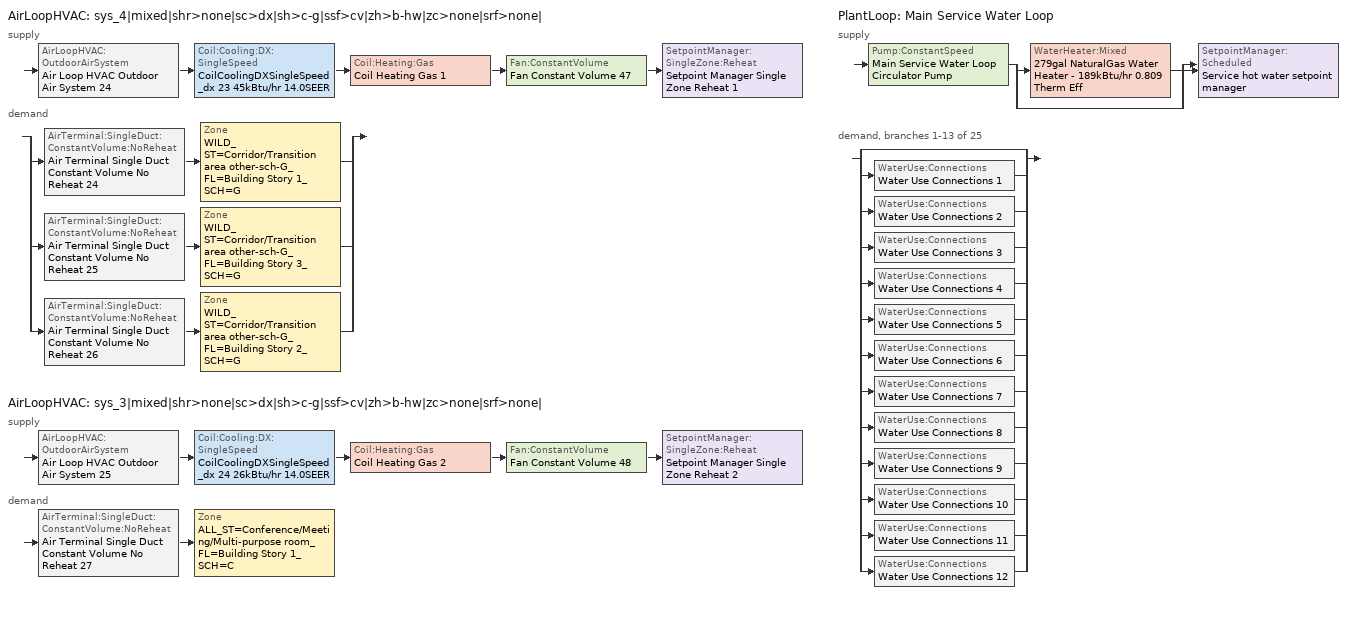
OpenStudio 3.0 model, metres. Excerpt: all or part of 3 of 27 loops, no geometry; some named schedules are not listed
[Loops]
AirLoopHVAC 'sys_4|mixed|shr>none|sc>dx|sh>c-g|ssf>cv|zh>b-hw|zc>none|srf>none|'
 supply: AirLoopHVAC:OutdoorAirSystem 'Air Loop HVAC Outdoor Air System 24' > Coil:Cooling:DX:SingleSpeed 'CoilCoolingDXSingleSpeed_dx 23 45kBtu/hr 14.0SEER' > Coil:Heating:Gas 'Coil Heating Gas 1' > Fan:ConstantVolume 'Fan Constant Volume 47' > SetpointManager:SingleZone:Reheat 'Setpoint Manager Single Zone Reheat 1'
 demand: split
  | AirTerminal:SingleDuct:ConstantVolume:NoReheat 'Air Terminal Single Duct Constant Volume No Reheat 24' > Zone 'WILD_ST=Corridor/Transition area other-sch-G_FL=Building Story 1_SCH=G'
  | AirTerminal:SingleDuct:ConstantVolume:NoReheat 'Air Terminal Single Duct Constant Volume No Reheat 25' > Zone 'WILD_ST=Corridor/Transition area other-sch-G_FL=Building Story 3_SCH=G'
  | AirTerminal:SingleDuct:ConstantVolume:NoReheat 'Air Terminal Single Duct Constant Volume No Reheat 26' > Zone 'WILD_ST=Corridor/Transition area other-sch-G_FL=Building Story 2_SCH=G'
AirLoopHVAC 'sys_3|mixed|shr>none|sc>dx|sh>c-g|ssf>cv|zh>b-hw|zc>none|srf>none|'
 supply: AirLoopHVAC:OutdoorAirSystem 'Air Loop HVAC Outdoor Air System 25' > Coil:Cooling:DX:SingleSpeed 'CoilCoolingDXSingleSpeed_dx 24 26kBtu/hr 14.0SEER' > Coil:Heating:Gas 'Coil Heating Gas 2' > Fan:ConstantVolume 'Fan Constant Volume 48' > SetpointManager:SingleZone:Reheat 'Setpoint Manager Single Zone Reheat 2'
 demand: AirTerminal:SingleDuct:ConstantVolume:NoReheat 'Air Terminal Single Duct Constant Volume No Reheat 27' > Zone 'ALL_ST=Conference/Meeting/Multi-purpose room_FL=Building Story 1_SCH=C'
PlantLoop 'Main Service Water Loop'
 supply: Pump:ConstantSpeed 'Main Service Water Loop Circulator Pump' > split
  | WaterHeater:Mixed '279gal NaturalGas Water Heater - 189kBtu/hr 0.809 Therm Eff'
  | bypass
  join > SetpointManager:Scheduled 'Service hot water setpoint manager'
 demand, branches 1-13 of 25: split
  | bypass
  | WaterUse:Connections 'Water Use Connections 1'
  | WaterUse:Connections 'Water Use Connections 2'
  | WaterUse:Connections 'Water Use Connections 3'
  | WaterUse:Connections 'Water Use Connections 4'
  | WaterUse:Connections 'Water Use Connections 5'
  | WaterUse:Connections 'Water Use Connections 6'
  | WaterUse:Connections 'Water Use Connections 7'
  | WaterUse:Connections 'Water Use Connections 8'
  | WaterUse:Connections 'Water Use Connections 9'
  | WaterUse:Connections 'Water Use Connections 10'
  | WaterUse:Connections 'Water Use Connections 11'
  | WaterUse:Connections 'Water Use Connections 12'
[Sizing:Zone] Zone Cooling Design Supply Air Temperature Input Method=SupplyAirTemperature; Zone Cooling Design Supply Air Temperature {C}=13; Zone Cooling Design Supply Air Temperature Difference {deltaC}=11.11; Zone Heating Design Supply Air Temperature Input Method=SupplyAirTemperature; Zone Heating Design Supply Air Temperature {C}=43; Zone Heating Design Supply Air Temperature Difference {deltaC}=11.11; Zone Cooling Design Supply Air Humidity Ratio {kg-H2O/kg-air}=0.0085; Zone Heating Design Supply Air Humidity Ratio {kg-H2O/kg-air}=0.008; Zone Heating Sizing Factor=1.3; Zone Cooling Sizing Factor=1.1; Cooling Design Air Flow Method=DesignDay; Heating Design Air Flow Method=DesignDay; Account for Dedicated Outdoor Air System=No; Dedicated Outdoor Air System Control Strategy=NeutralSupplyAir; Dedicated Outdoor Air Low Setpoint Temperature for Design {C}=autosize; Dedicated Outdoor Air High Setpoint Temperature for Design {C}=autosize
ALL_ST=Conference/Meeting/Multi-purpose room_FL=Building Story 1_SCH=C; WILD_ST=Corridor/Transition area other-sch-G_FL=Building Story 1_SCH=G; WILD_ST=Corridor/Transition area other-sch-G_FL=Building Story 3_SCH=G; WILD_ST=Corridor/Transition area other-sch-G_FL=Building Story 2_SCH=G
[Zone equipment]
ALL_ST=Conference/Meeting/Multi-purpose room_FL=Building Story 1_SCH=C: Air Terminal Single Duct Constant Volume No Reheat 27, Zone HVAC Baseboard Convective Water 27
WILD_ST=Corridor/Transition area other-sch-G_FL=Building Story 1_SCH=G: Air Terminal Single Duct Constant Volume No Reheat 24, Zone HVAC Baseboard Convective Water 24
WILD_ST=Corridor/Transition area other-sch-G_FL=Building Story 3_SCH=G: Air Terminal Single Duct Constant Volume No Reheat 25, Zone HVAC Baseboard Convective Water 25
WILD_ST=Corridor/Transition area other-sch-G_FL=Building Story 2_SCH=G: Air Terminal Single Duct Constant Volume No Reheat 26, Zone HVAC Baseboard Convective Water 26
[PlantLoop]
Main Service Water Loop: Glycol Concentration=0; Maximum Loop Temperature {C}=60; Minimum Loop Temperature {C}=10; Plant Loop Volume {m3}=Autocalculate; Load Distribution Scheme=Optimal
[Sizing:Plant]
Main Service Water Loop: Loop Type=Heating; Design Loop Exit Temperature {C}=60; Loop Design Temperature Difference {deltaC}=5; Sizing Option=NonCoincident; Zone Timesteps in Averaging Window=1; Coincident Sizing Factor Mode=None
[AirLoopHVAC] Design Supply Air Flow Rate {m3/s}=AutoSize
Name | Availability Schedule
sys_4|mixed|shr>none|sc>dx|sh>c-g|ssf>cv|zh>b-hw|zc>none|srf>none| | sys_4|mixed|shr>none|sc>dx|sh>c-g|ssf>cv|zh>b-hw|zc>none|srf>none| Occ Sch
sys_3|mixed|shr>none|sc>dx|sh>c-g|ssf>cv|zh>b-hw|zc>none|srf>none| | sys_3|mixed|shr>none|sc>dx|sh>c-g|ssf>cv|zh>b-hw|zc>none|srf>none| Occ Sch
[Sizing:System] Type of Load to Size On=Sensible; Design Outdoor Air Flow Rate {m3/s}=Autosize; Central Heating Maximum System Air Flow Ratio=1; Preheat Design Temperature {C}=7; Preheat Design Humidity Ratio {kg-H2O/kg-Air}=0.008; Precool Design Temperature {C}=13; Precool Design Humidity Ratio {kg-H2O/kg-Air}=0.008; Central Cooling Design Supply Air Temperature {C}=13; Central Heating Design Supply Air Temperature {C}=43; Sizing Option=NonCoincident; 100% Outdoor Air in Cooling=No; 100% Outdoor Air in Heating=No; Central Cooling Design Supply Air Humidity Ratio {kg-H2O/kg-Air}=0.0085; Central Heating Design Supply Air Humidity Ratio {kg-H2O/kg-Air}=0.008; Cooling Design Air Flow Method=DesignDay; Cooling Design Air Flow Rate {m3/s}=0; Heating Design Air Flow Method=DesignDay; Heating Design Air Flow Rate {m3/s}=0; System Outdoor Air Method=ZoneSum; Zone Maximum Outdoor Air Fraction=1; Cooling Supply Air Flow Rate Per Floor Area {m3/s-m2}=0.00996765; Cooling Fraction of Autosized Cooling Supply Air Flow Rate=1; Cooling Supply Air Flow Rate Per Unit Cooling Capacity {m3/s-W}=3.94755e-05; Heating Supply Air Flow Rate Per Floor Area {m3/s-m2}=0.00996765; Heating Fraction of Autosized Heating Supply Air Flow Rate=1; Heating Fraction of Autosized Cooling Supply Air Flow Rate=1; Heating Supply Air Flow Rate Per Unit Heating Capacity {m3/s-W}=3.15882e-05; Cooling Design Capacity Method=CoolingDesignCapacity; Cooling Design Capacity {W}=autosize; Cooling Design Capacity Per Floor Area {W/m2}=234.7; Fraction of Autosized Cooling Design Capacity=1; Heating Design Capacity Method=HeatingDesignCapacity; Heating Design Capacity {W}=autosize; Heating Design Capacity Per Floor Area {W/m2}=157; Fraction of Autosized Heating Design Capacity=1; Central Cooling Capacity Control Method=OnOff
sys_4|mixed|shr>none|sc>dx|sh>c-g|ssf>cv|zh>b-hw|zc>none|srf>none|; sys_3|mixed|shr>none|sc>dx|sh>c-g|ssf>cv|zh>b-hw|zc>none|srf>none|
[Fan:ConstantVolume] Availability Schedule=Always On Discrete; Fan Total Efficiency=0.39975; Pressure Rise {Pa}=640; Maximum Flow Rate {m3/s}=AutoSize; Motor Efficiency=0.615
Fan Constant Volume 47; Fan Constant Volume 48
[Coil:Cooling:DX:SingleSpeed] Availability Schedule=Always On Discrete; Rated Total Cooling Capacity {W}=autosize; Rated Sensible Heat Ratio=autosize; Rated COP {W/W}=4.11713; Rated Air Flow Rate {m3/s}=autosize; Rated Evaporator Fan Power Per Volume Flow Rate {W/(m3/s)}=773.3; Total Cooling Capacity Function of Temperature Curve=DXCOOL-NECB2011-REF-CAPFT; Total Cooling Capacity Function of Flow Fraction Curve=DXCOOL-NECB2011-REF-CAPFFLOW; Energy Input Ratio Function of Temperature Curve=DXCOOL-NECB2011-REF-COOLEIRFT; Energy Input Ratio Function of Flow Fraction Curve=DXCOOL-NECB2011-REF-COOLEIRFFLOW; Part Load Fraction Correlation Curve=DXCOOL-NECB2011-REF-COOLPLFFPLR; Minimum Outdoor Dry-Bulb Temperature for Compressor Operation {C}=-25; Condenser Type=AirCooled; Evaporative Condenser Effectiveness=0; Evaporative Condenser Air Flow Rate {m3/s}=Autosize; Evaporative Condenser Pump Rated Power Consumption {W}=Autosize; Crankcase Heater Capacity {W}=0; Maximum Outdoor Dry-Bulb Temperature for Crankcase Heater Operation {C}=0; Basin Heater Capacity {W/K}=0; Basin Heater Setpoint Temperature {C}=10
CoilCoolingDXSingleSpeed_dx 23 45kBtu/hr 14.0SEER; CoilCoolingDXSingleSpeed_dx 24 26kBtu/hr 14.0SEER
[Controller:OutdoorAir] Minimum Outdoor Air Flow Rate {m3/s}=autosize; Maximum Outdoor Air Flow Rate {m3/s}=Autosize; Economizer Control Type=NoEconomizer; Economizer Control Action Type=ModulateFlow; Economizer Maximum Limit Dry-Bulb Temperature {C}=28; Economizer Maximum Limit Enthalpy {J/kg}=64000; Economizer Minimum Limit Dry-Bulb Temperature {C}=-100; Lockout Type=NoLockout; Minimum Limit Type=FixedMinimum; High Humidity Control=No; Heat Recovery Bypass Control Type=BypassWhenWithinEconomizerLimits
Name | Minimum Outdoor Air Schedule | Controller Mechanical Ventilation
Controller Outdoor Air 24 | sys_4|mixed|shr>none|sc>dx|sh>c-g|ssf>cv|zh>b-hw|zc>none|srf>none| Occ Sch | Controller Mechanical Ventilation 24
Controller Outdoor Air 25 | sys_3|mixed|shr>none|sc>dx|sh>c-g|ssf>cv|zh>b-hw|zc>none|srf>none| Occ Sch | Controller Mechanical Ventilation 25
[Controller:MechanicalVentilation] Availability Schedule=Always On Discrete; System Outdoor Air Method=ZoneSum
Controller Mechanical Ventilation 24; Controller Mechanical Ventilation 25
[AirLoopHVAC:OutdoorAirSystem]
Name | Controller
Air Loop HVAC Outdoor Air System 24 | Controller Outdoor Air 24
Air Loop HVAC Outdoor Air System 25 | Controller Outdoor Air 25
[SetpointManager:Scheduled]
Service hot water setpoint manager: Control Variable=Temperature; Schedule=Service Water Loop Temp - 140F
[AirTerminal:SingleDuct:ConstantVolume:NoReheat] Availability Schedule=Always On Discrete; Maximum Air Flow Rate {m3/s}=AutoSize
Air Terminal Single Duct Constant Volume No Reheat 24; Air Terminal Single Duct Constant Volume No Reheat 25; Air Terminal Single Duct Constant Volume No Reheat 26; Air Terminal Single Duct Constant Volume No Reheat 27
[Coil:Heating:Gas] Availability Schedule=Always On Discrete; Gas Burner Efficiency=0.924; Nominal Capacity {W}=AutoSize; Parasitic Electric Load {W}=0; Part Load Fraction Correlation Curve=FURNACE-EFFPLR-NECB2011; Parasitic Gas Load {W}=0
Coil Heating Gas 1; Coil Heating Gas 2
[SetpointManager:SingleZone:Reheat] Minimum Supply Air Temperature {C}=13; Maximum Supply Air Temperature {C}=43
Name | Control Zone
Setpoint Manager Single Zone Reheat 1 | WILD_ST=Corridor/Transition area other-sch-G_FL=Building Story 1_SCH=G
Setpoint Manager Single Zone Reheat 2 | ALL_ST=Conference/Meeting/Multi-purpose room_FL=Building Story 1_SCH=C
[Pump:ConstantSpeed]
Main Service Water Loop Circulator Pump: Rated Flow Rate {m3/s}=autosize; Rated Pump Head {Pa}=156183; Rated Power Consumption {W}=autosize; Motor Efficiency=0.7; Fraction of Motor Inefficiencies to Fluid Stream=0; Pump Control Type=Intermittent; Design Power Sizing Method=PowerPerFlowPerPressure; Design Electric Power per Unit Flow Rate {W/(m3/s)}=348701.1; Design Shaft Power per Unit Flow Rate per Unit Head {W-s/m3-Pa}=1.28205
[WaterHeater:Mixed]
279gal NaturalGas Water Heater - 189kBtu/hr 0.809 Therm Eff: Tank Volume {m3}=1.05756; Setpoint Temperature Schedule=Service Water Loop Temp - 140F; Deadband Temperature Difference {deltaC}=2; Maximum Temperature Limit {C}=60; Heater Control Type=Cycle; Heater Maximum Capacity {W}=55257.3; Heater Fuel Type=NaturalGas; Heater Thermal Efficiency=0.808801; Part Load Factor Curve=SWH-EFFFPLR-NECB2011; Off Cycle Parasitic Fuel Consumption Rate {W}=100.559; Off Cycle Parasitic Fuel Type=NaturalGas; Off Cycle Parasitic Heat Fraction to Tank=0.8; On Cycle Parasitic Fuel Consumption Rate {W}=100.559; On Cycle Parasitic Fuel Type=NaturalGas; On Cycle Parasitic Heat Fraction to Tank=0; Ambient Temperature Indicator=Schedule; Ambient Temperature Schedule=Water Heater Ambient Temp Schedule - 70f; Off Cycle Loss Coefficient to Ambient Temperature {W/K}=12.5056; On Cycle Loss Coefficient to Ambient Temperature {W/K}=12.5056; Use Side Effectiveness=1; Source Side Effectiveness=1; Use Side Design Flow Rate {m3/s}=autosize; Source Side Design Flow Rate {m3/s}=autosize; Indirect Water Heating Recovery Time {hr}=1.5; Source Side Flow Control Mode=IndirectHeatPrimarySetpoint
[WaterUse:Connections]
Name | Water Use Equipment Name 1
Water Use Connections 1 | G n1 apartment Service Water Use 0.15gal/min
Water Use Connections 2 | G n2 apartment Service Water Use 0.15gal/min
Water Use Connections 3 | G ne apartment Service Water Use 0.15gal/min
Water Use Connections 4 | G nw apartment Service Water Use 0.15gal/min
Water Use Connections 5 | G s1 apartment Service Water Use 0.15gal/min
Water Use Connections 6 | G s2 apartment Service Water Use 0.15gal/min
Water Use Connections 7 | G sw apartment Service Water Use 0.15gal/min
Water Use Connections 8 | M n1 apartment Service Water Use 0.15gal/min
Water Use Connections 9 | M n2 apartment Service Water Use 0.15gal/min
Water Use Connections 10 | M ne apartment Service Water Use 0.15gal/min
Water Use Connections 11 | M nw apartment Service Water Use 0.15gal/min
Water Use Connections 12 | M s1 apartment Service Water Use 0.15gal/min
[WaterUse:Equipment:Definition] Peak Flow Rate {m3/s}=9.37425e-06
Name | Target Temperature Schedule | Sensible Fraction Schedule | Latent Fraction Schedule
G n1 apartment Service Water Use Def 0.15gal/min | Schedule Ruleset 5 | Schedule Ruleset 3 | Schedule Ruleset 4
G n2 apartment Service Water Use Def 0.15gal/min | Schedule Ruleset 8 | Schedule Ruleset 6 | Schedule Ruleset 7
G ne apartment Service Water Use Def 0.15gal/min | Schedule Ruleset 11 | Schedule Ruleset 9 | Schedule Ruleset 10
G nw apartment Service Water Use Def 0.15gal/min | Schedule Ruleset 14 | Schedule Ruleset 12 | Schedule Ruleset 13
G s1 apartment Service Water Use Def 0.15gal/min | Schedule Ruleset 17 | Schedule Ruleset 15 | Schedule Ruleset 16
G s2 apartment Service Water Use Def 0.15gal/min | Schedule Ruleset 20 | Schedule Ruleset 18 | Schedule Ruleset 19
G sw apartment Service Water Use Def 0.15gal/min | Schedule Ruleset 23 | Schedule Ruleset 21 | Schedule Ruleset 22
M n1 apartment Service Water Use Def 0.15gal/min | Schedule Ruleset 26 | Schedule Ruleset 24 | Schedule Ruleset 25
M n2 apartment Service Water Use Def 0.15gal/min | Schedule Ruleset 29 | Schedule Ruleset 27 | Schedule Ruleset 28
M ne apartment Service Water Use Def 0.15gal/min | Schedule Ruleset 32 | Schedule Ruleset 30 | Schedule Ruleset 31
M nw apartment Service Water Use Def 0.15gal/min | Schedule Ruleset 35 | Schedule Ruleset 33 | Schedule Ruleset 34
M s1 apartment Service Water Use Def 0.15gal/min | Schedule Ruleset 38 | Schedule Ruleset 36 | Schedule Ruleset 37
[WaterUse:Equipment] Flow Rate Fraction Schedule=NECB-G-Service Water Heating
Name | Water Use Equipment Definition | Space
G n1 apartment Service Water Use 0.15gal/min | G n1 apartment Service Water Use Def 0.15gal/min | G N1 Apartment
G n2 apartment Service Water Use 0.15gal/min | G n2 apartment Service Water Use Def 0.15gal/min | G N2 Apartment
G ne apartment Service Water Use 0.15gal/min | G ne apartment Service Water Use Def 0.15gal/min | G NE Apartment
G nw apartment Service Water Use 0.15gal/min | G nw apartment Service Water Use Def 0.15gal/min | G NW Apartment
G s1 apartment Service Water Use 0.15gal/min | G s1 apartment Service Water Use Def 0.15gal/min | G S1 Apartment
G s2 apartment Service Water Use 0.15gal/min | G s2 apartment Service Water Use Def 0.15gal/min | G S2 Apartment
G sw apartment Service Water Use 0.15gal/min | G sw apartment Service Water Use Def 0.15gal/min | G SW Apartment
M n1 apartment Service Water Use 0.15gal/min | M n1 apartment Service Water Use Def 0.15gal/min | M N1 Apartment
M n2 apartment Service Water Use 0.15gal/min | M n2 apartment Service Water Use Def 0.15gal/min | M N2 Apartment
M ne apartment Service Water Use 0.15gal/min | M ne apartment Service Water Use Def 0.15gal/min | M NE Apartment
M nw apartment Service Water Use 0.15gal/min | M nw apartment Service Water Use Def 0.15gal/min | M NW Apartment
M s1 apartment Service Water Use 0.15gal/min | M s1 apartment Service Water Use Def 0.15gal/min | M S1 Apartment
[Schedule:Constant]
Always On Discrete: Value=1
[Schedule:Ruleset]
Service Water Loop Temp - 140F: Default Day Schedule=Service Water Loop Temp - 140F Default
Water Heater Ambient Temp Schedule - 70f: Default Day Schedule=Water Heater Ambient Temp Schedule - 70f Default
Schedule Ruleset 3: Default Day Schedule=Schedule Day 6
Schedule Ruleset 4: Default Day Schedule=Schedule Day 7
Schedule Ruleset 5: Default Day Schedule=Schedule Day 8
NECB-G-Service Water Heating: Default Day Schedule=NECB-G-Service Water Heating Default
Schedule Ruleset 6: Default Day Schedule=Schedule Day 9
Schedule Ruleset 7: Default Day Schedule=Schedule Day 10
Schedule Ruleset 8: Default Day Schedule=Schedule Day 11
Schedule Ruleset 9: Default Day Schedule=Schedule Day 12
Schedule Ruleset 10: Default Day Schedule=Schedule Day 13
Schedule Ruleset 11: Default Day Schedule=Schedule Day 14
Schedule Ruleset 12: Default Day Schedule=Schedule Day 15
Schedule Ruleset 13: Default Day Schedule=Schedule Day 16
Schedule Ruleset 14: Default Day Schedule=Schedule Day 17
Schedule Ruleset 15: Default Day Schedule=Schedule Day 18
Schedule Ruleset 16: Default Day Schedule=Schedule Day 19
Schedule Ruleset 17: Default Day Schedule=Schedule Day 20
Schedule Ruleset 18: Default Day Schedule=Schedule Day 21
Schedule Ruleset 19: Default Day Schedule=Schedule Day 22
Schedule Ruleset 20: Default Day Schedule=Schedule Day 23
Schedule Ruleset 21: Default Day Schedule=Schedule Day 24
Schedule Ruleset 22: Default Day Schedule=Schedule Day 25
Schedule Ruleset 23: Default Day Schedule=Schedule Day 26
Schedule Ruleset 24: Default Day Schedule=Schedule Day 27
Schedule Ruleset 25: Default Day Schedule=Schedule Day 28
Schedule Ruleset 26: Default Day Schedule=Schedule Day 29
Schedule Ruleset 27: Default Day Schedule=Schedule Day 30
Schedule Ruleset 28: Default Day Schedule=Schedule Day 31
Schedule Ruleset 29: Default Day Schedule=Schedule Day 32
Schedule Ruleset 30: Default Day Schedule=Schedule Day 33
Schedule Ruleset 31: Default Day Schedule=Schedule Day 34
Schedule Ruleset 32: Default Day Schedule=Schedule Day 35
Schedule Ruleset 33: Default Day Schedule=Schedule Day 36
Schedule Ruleset 34: Default Day Schedule=Schedule Day 37
Schedule Ruleset 35: Default Day Schedule=Schedule Day 38
Schedule Ruleset 36: Default Day Schedule=Schedule Day 39
Schedule Ruleset 37: Default Day Schedule=Schedule Day 40
Schedule Ruleset 38: Default Day Schedule=Schedule Day 41
sys_3|mixed|shr>none|sc>dx|sh>c-g|ssf>cv|zh>b-hw|zc>none|srf>none| Occ Sch: Default Day Schedule=sys_3|mixed|shr>none|sc>dx|sh>c-g|ssf>cv|zh>b-hw|zc>none|srf>none| Occ Sch Default; Summer Design Day Schedule=sys_3|mixed|shr>none|sc>dx|sh>c-g|ssf>cv|zh>b-hw|zc>none|srf>none| Occ Sch Summer Design Day; Winter Design Day Schedule=sys_3|mixed|shr>none|sc>dx|sh>c-g|ssf>cv|zh>b-hw|zc>none|srf>none| Occ Sch Winter Design Day
sys_4|mixed|shr>none|sc>dx|sh>c-g|ssf>cv|zh>b-hw|zc>none|srf>none| Occ Sch: Default Day Schedule=sys_4|mixed|shr>none|sc>dx|sh>c-g|ssf>cv|zh>b-hw|zc>none|srf>none| Occ Sch Default; Summer Design Day Schedule=sys_4|mixed|shr>none|sc>dx|sh>c-g|ssf>cv|zh>b-hw|zc>none|srf>none| Occ Sch Summer Design Day; Winter Design Day Schedule=sys_4|mixed|shr>none|sc>dx|sh>c-g|ssf>cv|zh>b-hw|zc>none|srf>none| Occ Sch Winter Design Day
[Schedule:Day]
Service Water Loop Temp - 140F Default; Schedule Day 8: 24, 0, 60
Water Heater Ambient Temp Schedule - 70f Default: 24, 0, 21.1111
Schedule Day 6: 24, 0, 0.2
Schedule Day 7: 24, 0, 0.05
NECB-G-Service Water Heating Default; NECB-G-Service Water Heating Default|Wkdy Day: 1, 0, 0.1, 6, 0, 0.05, 7, 0, 0.2, 8, 0, 0.8, 9, 0, 0.7, 10, 0, 0.5, 11, 0, 0.4, 14, 0, 0.2, 15, 0, 0.3, 17, 0, 0.5, 19, 0, 0.7, 21, 0, 0.4, 23, 0, 0.2, 24, 0, 0.1
NECB-G-Service Water Heating Sat Day: 1, 0, 0.1, 7, 0, 0.05, 8, 0, 0.2, 11, 0, 0.5, 15, 0, 0.3, 16, 0, 0.7, 17, 0, 0.9, 19, 0, 0.7, 20, 0, 0.6, 21, 0, 0.5, 22, 0, 0.4, 23, 0, 0.3, 24, 0, 0.2
NECB-G-Service Water Heating Sun|Hol Day: 1, 0, 0.1, 8, 0, 0.05, 9, 0, 0.2, 11, 0, 0.3, 13, 0, 0.2, 14, 0, 0.3, 15, 0, 0.4, 16, 0, 0.5, 17, 0, 0.6, 18, 0, 0.7, 19, 0, 0.4, 20, 0, 0.3, 24, 0, 0.2
sys_3|mixed|shr>none|sc>dx|sh>c-g|ssf>cv|zh>b-hw|zc>none|srf>none| Occ Sch Default: 9, 0, 0, 21, 0, 1, 24, 0, 0
sys_3|mixed|shr>none|sc>dx|sh>c-g|ssf>cv|zh>b-hw|zc>none|srf>none| Occ Sch Winter Design Day; sys_3|mixed|shr>none|sc>dx|sh>c-g|ssf>cv|zh>b-hw|zc>none|srf>none| Occ Sch Summer Design Day; sys_4|mixed|shr>none|sc>dx|sh>c-g|ssf>cv|zh>b-hw|zc>none|srf>none| Occ Sch Default; sys_4|mixed|shr>none|sc>dx|sh>c-g|ssf>cv|zh>b-hw|zc>none|srf>none| Occ Sch Winter Design Day; sys_4|mixed|shr>none|sc>dx|sh>c-g|ssf>cv|zh>b-hw|zc>none|srf>none| Occ Sch Summer Design Day: 24, 0, 1
sys_3|mixed|shr>none|sc>dx|sh>c-g|ssf>cv|zh>b-hw|zc>none|srf>none| Occ Sch Sunday: 9, 0, 0, 19, 0, 1, 24, 0, 0
[Schedule:Rule] Date Specification Type=DateRange; Start Month=1; Start Day=1; End Month=12; End Day=31
Name | Schedule Ruleset | Rule Order | Day Schedule | Apply Monday | Apply Tuesday | Apply Wednesday | Apply Thursday | Apply Friday | Apply Saturday | Apply Sunday
Schedule Rule 32 | NECB-G-Service Water Heating | 2 | NECB-G-Service Water Heating Default|Wkdy Day | Yes | Yes | Yes | Yes | Yes
Schedule Rule 33 | NECB-G-Service Water Heating | 1 | NECB-G-Service Water Heating Sat Day |  |  |  |  |  | Yes
Schedule Rule 34 | NECB-G-Service Water Heating | 0 | NECB-G-Service Water Heating Sun|Hol Day |  |  |  |  |  |  | Yes
sys_3|mixed|shr>none|sc>dx|sh>c-g|ssf>cv|zh>b-hw|zc>none|srf>none| Occ Sch Sunday Rule | sys_3|mixed|shr>none|sc>dx|sh>c-g|ssf>cv|zh>b-hw|zc>none|srf>none| Occ Sch | 0 | sys_3|mixed|shr>none|sc>dx|sh>c-g|ssf>cv|zh>b-hw|zc>none|srf>none| Occ Sch Sunday |  |  |  |  |  |  | Yes
[Curve:Biquadratic] Minimum Value of x=13; Maximum Value of x=24; Minimum Value of y=24; Maximum Value of y=46
Name | Coefficient1 Constant | Coefficient2 x | Coefficient3 x**2 | Coefficient4 y | Coefficient5 y**2 | Coefficient6 x*y
DXCOOL-NECB2011-REF-CAPFT | 0.867905 | 0.0142459 | 0.00055436 | -0.0075575 | 3.3e-05 | -0.0001918
DXCOOL-NECB2011-REF-COOLEIRFT | 0.114171 | 0.0281822 | -0.0004199 | 0.0214108 | 0.000161028 | -0.000679104
[Curve:Quadratic] Minimum Value of x=0.5; Maximum Value of x=1.5
Name | Coefficient1 Constant | Coefficient2 x | Coefficient3 x**2
DXCOOL-NECB2011-REF-CAPFFLOW | 0.8 | 0.2 | 0
DXCOOL-NECB2011-REF-COOLEIRFFLOW | 1.1552 | -0.1808 | 0.0256
[Curve:Cubic] Maximum Value of x=1
Name | Coefficient1 Constant | Coefficient2 x | Coefficient3 x**2 | Coefficient4 x**3 | Minimum Value of x
DXCOOL-NECB2011-REF-COOLPLFFPLR | 0.0277 | 4.9151 | -8.184 | 4.2702 | 0.7
SWH-EFFFPLR-NECB2011 | 0.7576 | 1.0071 | -1.4443 | 0.6844 | 0
FURNACE-EFFPLR-NECB2011 | 0.722 | 0.8211 | -1.0396 | 0.5 | 0
